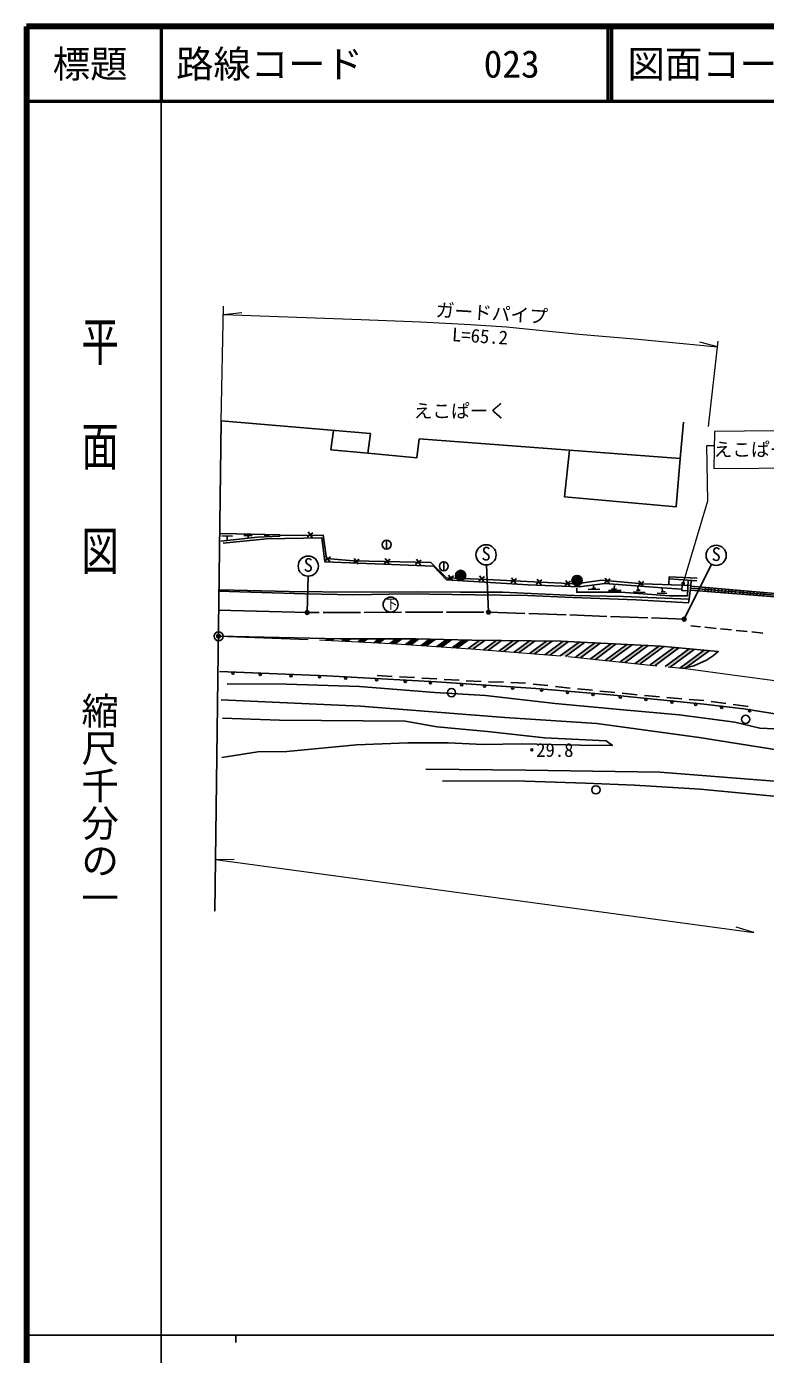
# Model space of a CAD drawing. Units: millimetres at full size, sheet at 1:1000; details may follow other scales. Extents: x 40000 to 680000, y 20000 to 380000.
# Drawn here: x 40000 to 138828, y 202409 to 380000 of the extents above; entities that cross this region are included whole.
import ezdxf
from ezdxf.enums import TextEntityAlignment as Align

# ---------------------------------------------------------------- set-up
doc = ezdxf.new("R2010")
doc.units = ezdxf.units.MM
doc.header["$LTSCALE"] = 1000
doc.header["$PDMODE"] = 32
doc.header["$PDSIZE"] = 500
doc.linetypes.add('CHAIN', pattern=[18.5, 12, -1.5, 3.5, -1.5])
for name, color, linetype, lineweight in [('M-BGD', 7, 'Continuous', 25), ('M-BGD-EXST', 7, 'Continuous', 25), ('M-BMK', 2, 'CHAIN', 13), ('M-BMK-HTXT', 7, 'Continuous', 13), ('M-BMK-OTRS', 5, 'Continuous', 25), ('M-BMK-SRVR', 3, 'Continuous', 25), ('M-STR-HTXT', 7, 'Continuous', 13), ('M-STR-STRC', 7, 'Continuous', 25), ('M-TTL', 2, 'Continuous', 140), ('M-TTL-BAND', 7, 'Continuous', 25), ('M-TTL-LINE', 7, 'Continuous', 50)]:
    doc.layers.add(name, color=color, linetype=linetype, lineweight=lineweight)
doc.layers.add('M-OTRS', color=6, linetype='Continuous')
doc.layers.add('M-TTL-TXT', color=7, linetype='Continuous')
doc.styles.add('@ＭＳ ゴシック', font='')
doc.styles.add('ＭＳ ゴシック', font='')
doc.styles.get('@ＭＳ ゴシック').set_extended_font_data('@MS Gothic')
doc.styles.get('ＭＳ ゴシック').set_extended_font_data('MS Gothic')

msp = doc.modelspace()

# ---------------------------------------------------------------- hatches: boundary and pattern name
at = {"layer": 'M-BGD'}
for points in [[(97777, 305987, 1), (98346, 307215, 0.41421), (97447, 306886, 0.41421)], [(113345, 305301, 1), (113914, 306528, 0.41421), (113015, 306199, 0.41421)]]:
    msp.add_hatch(color=256, dxfattribs=at).paths.add_polyline_path(points)
at = {"layer": 'M-BGD-EXST'}
for points in [[(101555, 301581, 1), (101994, 301820, 0.41421), (101655, 301920, 0.41421)], [(77303, 301515, 1), (77742, 301755, 0.41421), (77403, 301855, 0.41421)], [(127727, 300625, 1), (128166, 300864, 0.41421), (127827, 300964, 0.41421)]]:
    msp.add_hatch(color=256, dxfattribs=at).paths.add_polyline_path(points)
at = {"layer": 'M-BMK-HTXT'}
msp.add_hatch(color=256, dxfattribs=at).paths.add_polyline_path([(127851, 305283, 0.41421), (128084, 305548, 0.41421), (127818, 305782, 1)])
at = {"layer": 'M-STR-STRC'}
for points in [[(80357, 298134), (80087, 297935), (80795, 297897), (81094, 298118)], [(82587, 298099), (82211, 297822), (82919, 297784), (83346, 298099)], [(84863, 298098), (84335, 297709), (85042, 297671), (85622, 298098)], [(87139, 298097), (86458, 297596), (87166, 297558), (87898, 298097)], [(89415, 298096), (88582, 297482), (88822, 297470), (89283, 297440), (90174, 298096)], [(91692, 298095), (90678, 297349), (91376, 297304), (92438, 298086), (92054, 298095)], [(92771, 297213), (93468, 297168), (94644, 298033), (93909, 298051)], [(94864, 297077), (95561, 297032), (96851, 297981), (96115, 297998)], [(98321, 297946), (96956, 296941), (97654, 296896), (99057, 297928)], [(100547, 297907), (99049, 296805), (99473, 296778), (99742, 296756), (101296, 297900)], [(101112, 296647), (101797, 296592), (103544, 297879), (102795, 297886)], [(103166, 296483), (103851, 296429), (105793, 297857), (105043, 297865)], [(105221, 296319), (105906, 296265), (108041, 297836), (107292, 297843)], [(107276, 296155), (107961, 296101), (110289, 297815), (109540, 297822)], [(109331, 295992), (110016, 295937), (112482, 297752), (111772, 297788)], [(111386, 295828), (112071, 295773), (114612, 297643), (113902, 297680)], [(113411, 295642), (114078, 295574), (116741, 297535), (116031, 297571)], [(115410, 295437), (116076, 295369), (118871, 297426), (118161, 297462)], [(117408, 295232), (118074, 295163), (121001, 297317), (120291, 297354)], [(122421, 297245), (119407, 295026), (120073, 294958), (123131, 297209)], [(121405, 294821), (122071, 294752), (125239, 297084), (124840, 297121), (124551, 297136)], [(123403, 294616), (124069, 294547), (127259, 296895), (126586, 296958)], [(125402, 294410), (126068, 294342), (129280, 296706), (128606, 296769)], [(127400, 294205), (127752, 294169), (128232, 294259), (131300, 296516), (130627, 296580)]]:
    msp.add_hatch(color=256, dxfattribs=at).paths.add_polyline_path(points)

# ---------------------------------------------------------------- linework, layer by layer
at = {"layer": 'M-BGD'}
for p, q in [((66115, 311902), (67524, 311838)), ((66819, 311870), (66822, 311271)), ((69080, 311925), (70184, 311921)), ((69632, 311923), (69646, 311568)), ((71773, 311991), (72487, 312001)), ((72130, 311996), (72135, 311767)), ((77548, 311749), (78312, 312311)), ((78211, 311648), (77649, 312412)), ((88149, 311324), (88149, 310124)), ((79892, 308532), (80656, 309094)), ((80555, 308431), (79992, 309195)), ((83731, 308214), (84495, 308777)), ((84394, 308113), (83832, 308878)), ((87849, 308194), (88613, 308756)), ((88512, 308093), (87950, 308857)), ((92035, 308089), (92799, 308652)), ((92699, 307988), (92136, 308753)), ((95811, 308426), (95811, 307226)), ((96347, 305983), (97112, 306546)), ((97011, 305882), (96448, 306647)), ((100477, 305877), (101241, 306439)), ((101140, 305776), (100578, 306540)), ((104775, 305614), (105540, 306177)), ((105439, 305514), (104876, 306278)), ((108175, 305422), (108939, 305984)), ((108838, 305321), (108276, 306085)), ((112009, 305266), (112774, 305828)), ((112673, 305165), (112110, 305929)), ((117297, 305583), (118061, 306145)), ((117960, 305482), (117398, 306246)), ((121806, 305220), (122570, 305782)), ((122469, 305119), (121907, 305883)), ((129666, 305862), (125955, 306142)), ((128829, 305240), (128881, 305921)), ((115104, 304719), (116669, 304776)), ((115605, 304810), (116117, 304924)), ((115843, 304916), (115823, 305222)), ((117824, 304591), (119521, 304587)), ((118257, 304768), (118891, 304798)), ((118616, 304845), (118648, 305262)), ((121201, 304388), (122728, 304328)), ((121579, 304644), (122070, 304633)), ((121808, 304625), (121777, 305071)), ((124344, 304227), (125634, 304168)), ((124863, 304461), (125409, 304381)), ((125038, 304466), (125025, 304904)), ((128761, 304602), (140660, 303698)), ((128791, 304880), (140670, 303909)), ((128821, 305165), (140681, 304153)), ((130786, 304448), (130832, 304993)), ((131167, 304419), (131213, 304961)), ((131570, 304389), (131616, 304927)), ((132001, 304356), (132047, 304890)), ((132495, 304318), (132541, 304848)), ((132949, 304284), (132993, 304809)), ((133426, 304248), (133470, 304768)), ((133868, 304214), (133912, 304731)), ((134301, 304181), (134345, 304694)), ((134798, 304143), (134841, 304651)), ((135400, 304098), (135443, 304600)), ((135809, 304066), (135852, 304565)), ((136377, 304023), (136419, 304517)), ((136775, 303993), (136816, 304483)), ((137253, 303957), (137295, 304442)), ((137723, 303921), (137764, 304402)), ((138175, 303887), (138216, 304363)), ((138573, 303856), (138613, 304330))]:
    msp.add_line(p, q, dxfattribs=at)
for points in [[(66051, 327264), (85998, 325565), (85657, 322962), (92187, 322333), (92518, 324850), (127418, 322239), (127880, 327083)], [(85657, 322962), (80708, 323405), (81041, 325988)], [(127418, 322239), (126894, 315776), (111961, 317111), (112607, 323347)], [(65975, 311182), (70890, 311699), (73857, 311860), (73847, 312041), (68085, 312159), (65854, 312203)], [(66287, 310899), (72108, 311505), (79494, 311644), (79900, 308412), (94447, 307855), (96179, 306016), (107105, 305332), (113906, 305078), (117357, 305532), (125002, 304948), (127628, 304739)], [(128635, 303441), (128829, 305240), (122426, 305462), (116927, 305955), (113508, 305462), (109677, 305630), (101527, 306065), (96168, 306271), (94080, 308328), (83742, 308568), (80098, 308843), (79655, 311994), (73852, 311947)], [(113605, 304884), (113589, 304342), (119478, 304336), (125977, 303878), (128393, 303847), (128499, 305950)], [(125918, 305421), (125967, 306384), (129704, 306242)], [(65821, 304673), (75127, 304459), (84097, 304353), (92261, 304380), (98038, 304355), (103659, 304356), (113246, 303916), (119815, 303767), (128635, 303441), (128533, 302909), (121550, 303348), (113063, 303664), (107030, 303902), (99939, 304005), (90856, 304114), (83753, 303981), (77256, 304144), (65628, 304468)], [(128428, 304543), (127638, 304590), (127682, 305280)], [(65792, 293747), (80152, 293151), (94846, 292351), (108103, 291493), (118115, 290619), (130609, 289394), (135929, 288771), (149826, 286502), (154659, 285864), (164014, 284091), (172155, 282641), (183319, 280357), (198293, 277742), (219112, 273465), (235085, 270066), (251605, 266743), (265253, 263944), (277420, 261669), (283835, 260298)], [(66853, 292115), (74774, 292057), (84530, 291759), (94595, 290929), (101377, 290518), (110681, 289485), (119777, 288604), (127291, 287962), (134721, 286964), (138083, 286183), (144884, 285866)], [(560898, 292094), (520384, 279656), (478865, 266099), (463996, 261773), (434635, 255507), (414403, 251838), (395127, 249311), (376894, 248375), (362576, 247208), (343984, 246681), (333733, 246922), (317061, 248433), (296580, 251588), (277929, 254748), (245344, 260589), (226431, 264236), (185361, 272548), (148519, 278411), (124709, 280304), (106787, 280565), (93422, 280664)], [(66048, 289943), (84680, 289109), (103975, 287602), (116272, 286778), (129985, 284932), (154397, 281052), (172044, 278357), (197944, 273787), (225370, 268388), (259858, 261786), (274735, 259034), (292543, 256713), (308363, 254784), (319435, 253553), (336365, 251678), (353732, 251797), (366753, 251614), (390039, 252403), (406814, 254137), (425086, 257129), (451649, 262619)], [(66100, 282232), (70952, 282985), (74809, 283032), (84123, 283940), (90975, 284211), (96413, 284192), (101070, 283983), (106279, 284070), (114091, 283895), (118357, 283864), (117527, 284471), (109257, 284858), (101651, 285716), (94932, 286329), (90622, 287104), (73810, 287221), (66220, 287515)], [(95626, 279078), (105323, 279138), (114775, 278820), (121296, 278530), (130099, 278023), (141333, 276955)]]:
    msp.add_lwpolyline(points, dxfattribs=at)
for centre, radius in [((88149, 310724), 600), ((95811, 307826), 600), ((98061, 306601), 676), ((113629, 305915), 676), ((67622, 293521), 150), ((71266, 293370), 150), ((75384, 293199), 150), ((79185, 293041), 150), ((82688, 292863), 150), ((86815, 292638), 150), ((90649, 292429), 150), ((94023, 292245), 150), ((96834, 290923), 550), ((98213, 291983), 150), ((101264, 291785), 150), ((105003, 291543), 150), ((108891, 291274), 150), ((112357, 290971), 150), ((115778, 290672), 150), ((119433, 290339), 150), ((122849, 290004), 150), ((126320, 289664), 150), ((129495, 289353), 150), ((132978, 288967), 150), ((136184, 287345), 550), ((136717, 288492), 150), ((107587, 283271), 150), ((116152, 277917), 550)]:
    msp.add_circle(centre, radius, dxfattribs=at)
at = {"layer": 'M-BGD-EXST'}
for p, q in [((101775, 301700), (101517, 308002)), ((127946, 300744), (131633, 308079)), ((77522, 301635), (77645, 306493))]:
    msp.add_line(p, q, dxfattribs=at)
for centre, radius in [((77680, 307842), 1350), ((101462, 309351), 1350), ((132239, 309285), 1350), ((88694, 302697), 1000), ((101775, 301700), 250), ((77522, 301635), 250), ((127946, 300744), 250)]:
    msp.add_circle(centre, radius, dxfattribs=at)
at = {"layer": 'M-BMK'}
msp.add_lwpolyline([(65679, 298452), (79942, 297943), (88822, 297470), (99473, 296778), (112382, 295748), (128179, 294125), (135032, 293203), (142763, 292191), (155269, 290359), (165385, 288726), (171084, 287749), (210377, 280581), (263849, 270805), (289628, 265990)], dxfattribs=at)
at = {"layer": 'M-BMK-HTXT'}
msp.add_lwpolyline([(131938, 320889), (143906, 320965), (143987, 325991), (132030, 325845)], close=True, dxfattribs=at)
msp.add_lwpolyline([(127833, 305523), (131101, 316577), (130987, 323970), (131995, 323952)], dxfattribs=at)
at = {"layer": 'M-BMK-OTRS'}
msp.add_line((66051, 327264), (65205, 261675), dxfattribs=at)
at = {"layer": 'M-BMK-SRVR'}
msp.add_circle((65679, 298452), 600, dxfattribs=at)
at = {"layer": 'M-OTRS'}
msp.add_point((65679, 298452), dxfattribs=at)
at = {"layer": 'M-STR-HTXT'}
for p, q in [((66051, 327264), (66359, 342608)), ((66337, 341474), (68774, 341769)), ((132427, 337168), (130047, 337770)), ((131201, 326533), (132512, 337912)), ((65294, 268612), (67749, 268667)), ((65294, 268612), (137270, 258858)), ((137270, 258858), (134919, 259564))]:
    msp.add_line(p, q, dxfattribs=at)
msp.add_lwpolyline([(66337, 341474), (84752, 340800), (92709, 340521), (99370, 340142), (104190, 339842), (113863, 338878), (121822, 338197), (132427, 337168)], dxfattribs=at)
at = {"layer": 'M-STR-STRC'}
for p, q in [((84666, 301653), (79666, 301639)), ((90166, 301668), (85166, 301654)), ((95666, 301683), (90666, 301669)), ((101166, 301699), (96166, 301685)), ((112159, 301322), (107162, 301505)), ((117609, 301123), (112658, 301304)), ((123105, 300921), (118109, 301104)), ((127946, 300744), (123605, 300903)), ((128850, 299853), (130127, 299724)), ((130724, 299664), (132216, 299514)), ((132813, 299453), (134306, 299303)), ((134903, 299242), (136395, 299092)), ((136992, 299032), (138484, 298881)), ((80087, 297935), (80357, 298134)), ((80795, 297897), (81094, 298118)), ((82211, 297822), (82587, 298099)), ((82919, 297784), (83346, 298099)), ((84335, 297709), (84863, 298098)), ((85042, 297671), (85622, 298098)), ((86458, 297596), (87139, 298097)), ((87166, 297558), (87898, 298097)), ((88582, 297482), (89415, 298096)), ((89283, 297440), (90174, 298096)), ((90678, 297349), (91692, 298095)), ((91376, 297304), (92438, 298086)), ((92771, 297213), (93909, 298051)), ((93468, 297168), (94644, 298033)), ((94864, 297077), (96115, 297998)), ((95561, 297032), (96851, 297981)), ((96956, 296941), (98321, 297946)), ((97654, 296896), (99057, 297928)), ((99049, 296805), (100547, 297907)), ((99742, 296756), (101296, 297900)), ((101112, 296647), (102795, 297886)), ((101797, 296592), (103544, 297879)), ((103166, 296483), (105043, 297865)), ((103851, 296429), (105793, 297857)), ((105221, 296319), (107292, 297843)), ((105906, 296265), (108041, 297836)), ((107276, 296155), (109540, 297822)), ((107961, 296101), (110289, 297815)), ((109331, 295992), (111772, 297788)), ((110016, 295937), (112482, 297752)), ((111386, 295828), (113902, 297680)), ((112071, 295773), (114612, 297643)), ((113411, 295642), (116031, 297571)), ((114078, 295574), (116741, 297535)), ((115410, 295437), (118161, 297462)), ((116076, 295369), (118871, 297426)), ((117408, 295232), (120291, 297354)), ((118074, 295163), (121001, 297317)), ((119407, 295026), (122421, 297245)), ((120073, 294958), (123131, 297209)), ((121405, 294821), (124551, 297136)), ((122071, 294752), (125239, 297084)), ((123403, 294616), (126586, 296958)), ((124069, 294547), (127259, 296895)), ((125402, 294410), (128606, 296769)), ((126068, 294342), (129280, 296706)), ((127400, 294205), (130627, 296580)), ((128066, 294136), (131300, 296516)), ((86914, 293216), (88911, 293098)), ((89891, 293040), (91888, 292922)), ((92868, 292864), (94865, 292746)), ((95845, 292688), (97842, 292570)), ((98817, 292514), (100815, 292427)), ((101788, 292385), (103786, 292298)), ((104759, 292256), (106757, 292169)), ((107750, 292070), (109738, 291852)), ((113709, 291432), (115699, 291235)), ((116690, 291137), (118680, 290940)), ((119671, 290842), (121661, 290645)), ((125632, 290282), (127624, 290109)), ((128613, 290023), (130578, 289853)), ((131570, 289722), (133524, 289454)), ((134515, 289318), (136497, 289047))]:
    msp.add_line(p, q, dxfattribs=at)
for points in [[(79152, 301637), (77595, 301633), (65647, 301962)], [(106663, 301523), (101826, 301700), (101666, 301700)], [(65679, 298452), (81946, 298099), (92054, 298095), (99541, 297917), (111478, 297803), (124840, 297121), (132513, 296403), (131889, 295864), (130946, 295276), (129240, 294489), (128485, 294306), (127752, 294169)], [(110729, 291743), (112264, 291575), (112718, 291530)], [(122651, 290547), (123201, 290493), (124643, 290368)]]:
    msp.add_lwpolyline(points, dxfattribs=at)
at = {"layer": 'M-TTL'}
for p, q in [((40000, 380000), (40000, 20000)), ((680000, 380000), (40000, 380000))]:
    msp.add_line(p, q, dxfattribs=at)
at = {"layer": 'M-TTL-BAND'}
for p, q in [((58000, 370000), (58000, 20000)), ((40000, 205000), (579000, 205000)), ((68000, 205000), (68000, 204000))]:
    msp.add_line(p, q, dxfattribs=at)
at = {"layer": 'M-TTL-LINE'}
for p, q in [((58000, 380000), (58000, 370000)), ((117750, 380000), (117750, 370000)), ((118250, 380000), (118250, 370000)), ((40000, 370000), (680000, 370000))]:
    msp.add_line(p, q, dxfattribs=at)

# ---------------------------------------------------------------- texts
at = {"layer": 'M-BGD', "style": 'ＭＳ ゴシック'}
msp.add_text('29.8', height=1833, dxfattribs=at).set_placement((108165, 281776), align=Align.BOTTOM_LEFT)
at = {"layer": 'M-BGD-EXST', "style": 'ＭＳ ゴシック'}
for p in [(100806, 308058), (131584, 307993), (77024, 306550)]:
    msp.add_text('S', height=1833, rotation=358.508, dxfattribs=at).set_placement(p, align=Align.BOTTOM_LEFT)
msp.add_text('下', height=1320, dxfattribs=at).set_placement((87841, 301709), align=Align.BOTTOM_LEFT)
at = {"layer": 'M-BMK-HTXT', "style": 'ＭＳ ゴシック'}
for p in [(91772, 327134), (131897, 321977)]:
    msp.add_text('えこぱーく', height=1833, dxfattribs=at).set_placement(p, align=Align.BOTTOM_LEFT)
at = {"layer": 'M-STR-HTXT', "style": 'ＭＳ ゴシック'}
for s, p in [('ガードパイプ', (94653, 340675)), ('L=65.2', (96831, 337379))]:
    msp.add_text(s, height=1833, rotation=356.434, dxfattribs=at).set_placement(p, align=Align.BOTTOM_LEFT)
at = {"layer": 'M-TTL-BAND', "style": '@ＭＳ ゴシック', "width": 1.4}
msp.add_text('平  面  図', height=3666, rotation=270, dxfattribs=at).set_placement((49777, 306475), align=Align.MIDDLE_RIGHT)
at = {"layer": 'M-TTL-BAND', "style": '@ＭＳ ゴシック'}
msp.add_text('縮尺千分の一', height=3666, rotation=270, dxfattribs=at).set_placement((49777, 261030), align=Align.MIDDLE_RIGHT)
at = {"layer": 'M-TTL-TXT', "style": 'ＭＳ ゴシック'}
msp.add_text('標題', height=3666, dxfattribs=at).set_placement((48500, 375000), align=Align.MIDDLE_CENTER)
for s, p in [('路線コード', (60000, 375000)), ('023', (101142, 375000)), ('図面コード', (120380, 375000))]:
    msp.add_text(s, height=3666, dxfattribs=at).set_placement(p, align=Align.MIDDLE_LEFT)

doc.saveas('drawing.dxf')
